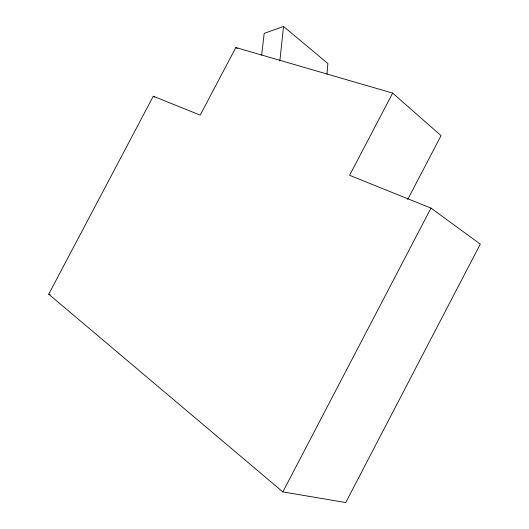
<?xml version="1.0" encoding="UTF-8"?>
<svg xmlns="http://www.w3.org/2000/svg" width="529" height="529" viewBox="0 0 529 529"><rect width="100%" height="100%" fill="white"/><g stroke="black" fill="none" stroke-linecap="round" stroke-linejoin="round"><path stroke-width="0.79" d="M326.975 74.212L327.868 63.533L283.531 26.45L264.176 33.393L261.643 55.241M279.848 60.941L283.531 26.45M282.85 491.904L430.99 208.102L349.59 175.311L392.657 93.097L235.848 47.524L200.2 115.13L153.291 96.238L48.708 294.19L282.85 491.904L345.735 502.55L480.292 244.127L430.99 208.102M407.694 199.512L441.067 135.629L392.657 93.097M48.708 294.19L50.248 294.713M153.291 96.238L154.693 97.111M235.848 47.524L237.164 48.516"/></g></svg>
